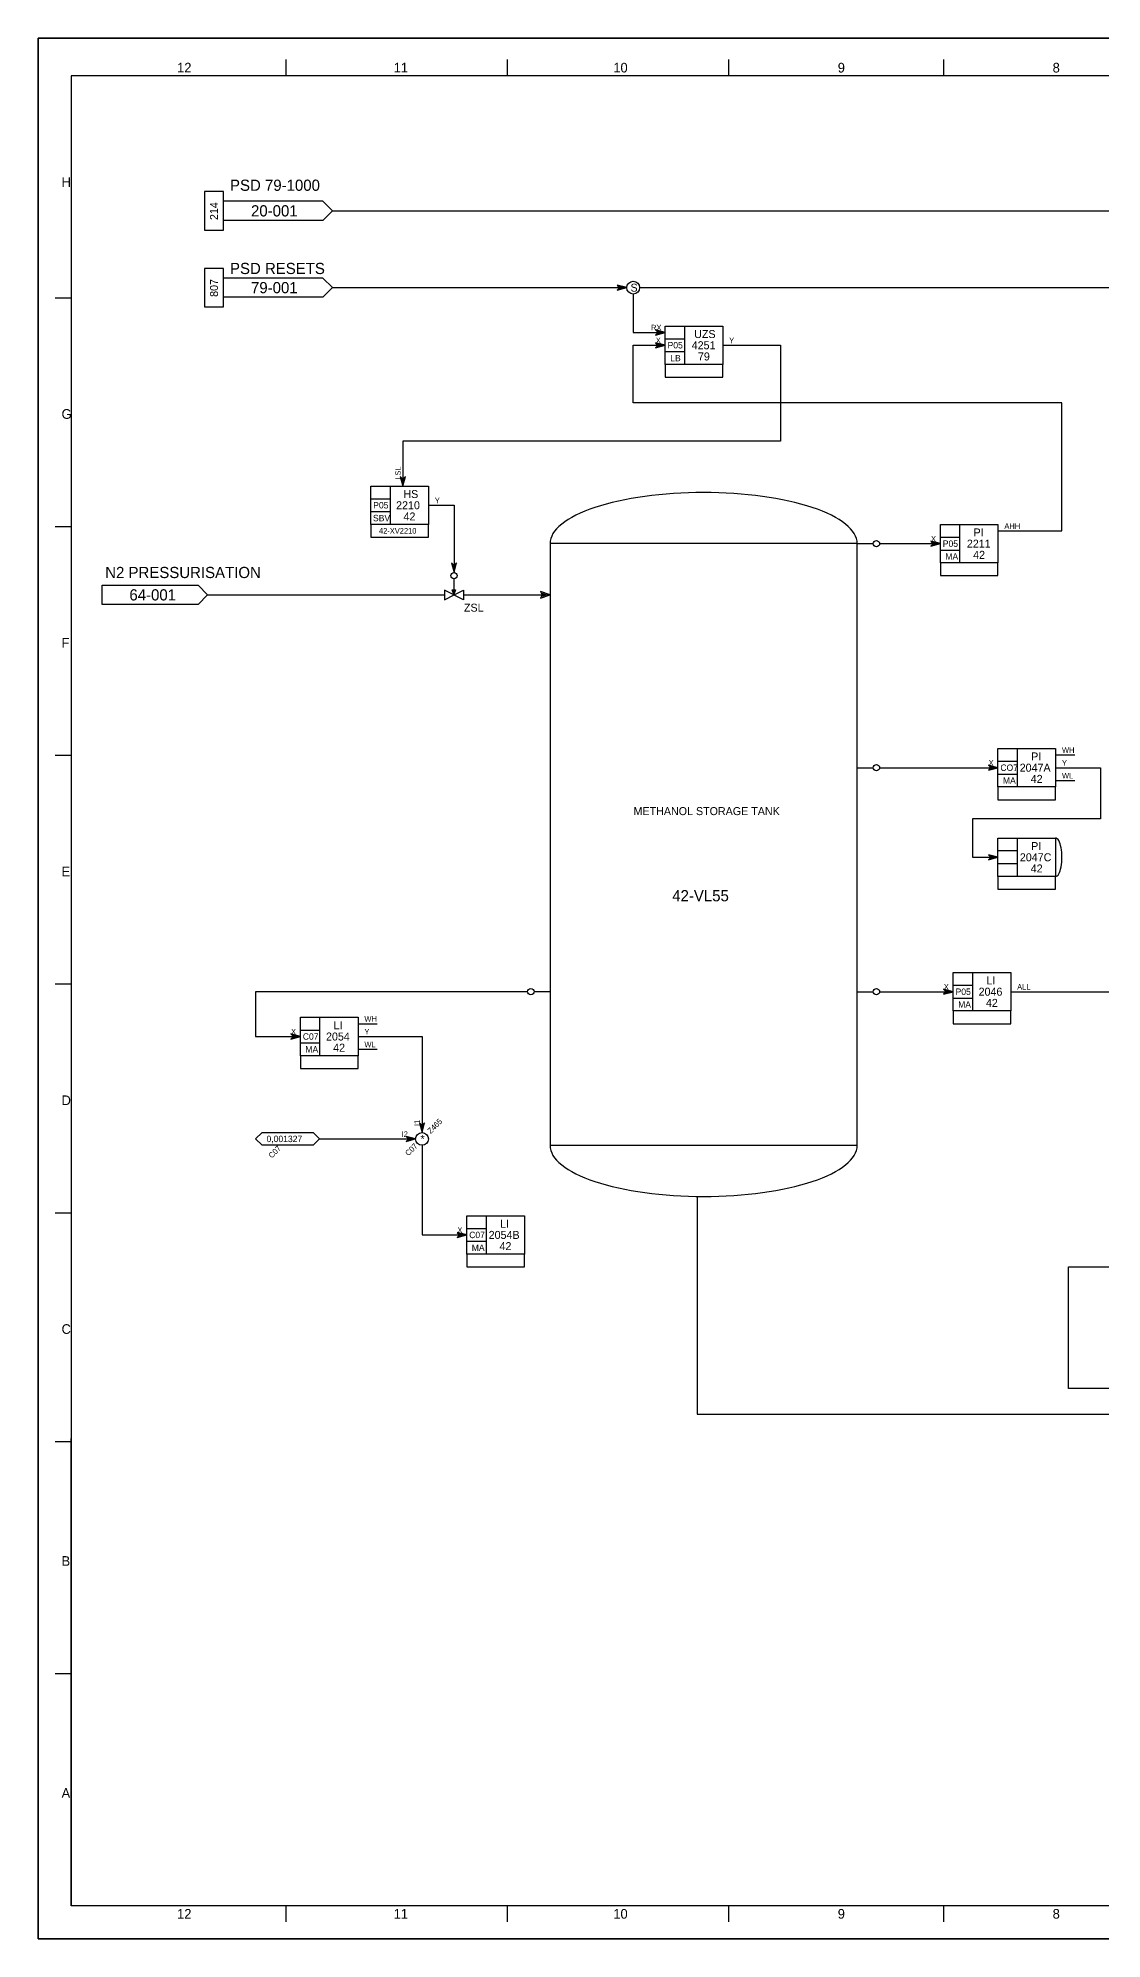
# Model space of a CAD drawing. Extents: x 0 to 841, y 0 to 594.
# Drawn here: x 0 to 332, y 0 to 594 of the extents above; entities that cross this region are included whole.
import ezdxf

# ---------------------------------------------------------------- set-up
doc = ezdxf.new("R2010")
doc.units = 0
for name, color, linetype in [('1', 7, 'Continuous'), ('12', 7, 'Continuous'), ('15', 7, 'Continuous'), ('16', 7, 'Continuous'), ('30', 7, 'Continuous'), ('40', 7, 'Continuous'), ('43', 7, 'Continuous'), ('45', 7, 'Continuous'), ('46', 7, 'Continuous'), ('47', 7, 'Continuous'), ('48', 7, 'Continuous'), ('49', 7, 'Continuous'), ('50', 7, 'Continuous'), ('9', 7, 'Continuous')]:
    doc.layers.add(name, color=color, linetype=linetype)

msp = doc.modelspace()

# ---------------------------------------------------------------- linework, layer by layer
at = {"layer": '1'}
for p, q in [((829.26, 582.23), (10.33, 582.23)), ((10.33, 582.23), (10.33, 10.38)), ((829.26, 582.23), (10.33, 582.23)), ((10.33, 582.23), (10.33, 10.38)), ((77.49, 587.26), (77.49, 582.23)), ((77.49, 587.26), (77.49, 582.23)), ((146.65, 587.26), (146.65, 582.23)), ((146.65, 587.26), (146.65, 582.23)), ((215.82, 587.26), (215.82, 582.23)), ((215.82, 587.26), (215.82, 582.23)), ((282.98, 587.26), (282.98, 582.23)), ((282.98, 587.26), (282.98, 582.23)), ((10.33, 512.76), (5.32, 512.76)), ((10.33, 512.76), (5.32, 512.76)), ((10.33, 441.28), (5.32, 441.28)), ((10.33, 441.28), (5.32, 441.28)), ((10.33, 369.8), (5.32, 369.8)), ((10.33, 369.8), (5.32, 369.8)), ((10.33, 298.32), (5.32, 298.32)), ((10.33, 298.32), (5.32, 298.32)), ((10.33, 226.84), (5.32, 226.84)), ((10.33, 226.84), (5.32, 226.84)), ((10.33, 155.36), (5.32, 155.36)), ((10.33, 155.36), (5.32, 155.36)), ((10.33, 10.38), (10.33, 156.36)), ((10.33, 10.38), (10.33, 156.36)), ((10.33, 82.87), (5.32, 82.87)), ((10.33, 82.87), (5.32, 82.87)), ((648.95, 10.38), (10.33, 10.38)), ((648.95, 10.38), (10.33, 10.38)), ((77.49, 10.38), (77.49, 5.35)), ((77.49, 10.38), (77.49, 5.35)), ((146.65, 10.38), (146.65, 5.35)), ((146.65, 10.38), (146.65, 5.35)), ((215.82, 10.38), (215.82, 5.35)), ((215.82, 10.38), (215.82, 5.35)), ((282.98, 10.38), (282.98, 5.35)), ((282.98, 10.38), (282.98, 5.35))]:
    msp.add_line(p, q, dxfattribs=at)
at = {"layer": '12'}
msp.add_lwpolyline([(0, 594), (841, 594), (841, 0), (0, 0)], close=True, dxfattribs=at)
at = {"layer": '15'}
msp.add_lwpolyline([(160, 248), (256, 248), (256, 436), (160, 436), (160, 248)], dxfattribs=at)
for centre, major_axis, start_param, end_param in [((208, 436), (-48, 0), 4.712291, 6.283185), ((208, 436), (48, 0), 0, 1.570895), ((208, 248), (-48, 0), 0, 1.570895), ((208, 248), (48, 0), 4.712291, 6.283185)]:
    msp.add_ellipse(centre, major_axis=major_axis, ratio=0.333333, start_param=start_param, end_param=end_param, dxfattribs=at)
at = {"layer": '16'}
for p, q in [((256, 436), (256, 436)), ((256, 366), (256, 366)), ((160, 296), (160, 296)), ((256, 296), (256, 296)), ((206, 232.01), (206, 232.01))]:
    msp.add_line(p, q, dxfattribs=at)
at = {"layer": '30'}
for p, q in [((160, 420), (157, 421)), ((157, 421), (157.5, 420)), ((157.5, 420), (157, 419)), ((157, 419), (160, 420)), ((157.5, 420.5), (159, 420)), ((158, 420), (157.5, 420.5)), ((159, 420), (157.5, 419.5)), ((157.5, 419.5), (158, 420)), ((158.5, 420), (158, 420)), ((159, 420), (159.5, 420))]:
    msp.add_line(p, q, dxfattribs=at)
at = {"layer": '40'}
for p, q in [((53, 420), (127, 420)), ((133, 420), (157.5, 420)), ((206, 232.01), (206, 164)), ((206, 164), (442, 164))]:
    msp.add_line(p, q, dxfattribs=at)
at = {"layer": '43'}
for p, q in [((20, 423), (50, 423)), ((20, 417), (20, 423)), ((50, 423), (53, 420)), ((50, 417), (20, 417)), ((53, 420), (50, 417))]:
    msp.add_line(p, q, dxfattribs=at)
at = {"layer": '46'}
for p, q in [((184, 516), (181, 516.8)), ((181, 516.8), (181.8, 516)), ((181.8, 516), (181, 515.2)), ((181, 515.2), (184, 516)), ((183.6, 516), (181.4, 516.6)), ((181.4, 516.6), (182, 516)), ((182, 516), (181.4, 515.4)), ((181.4, 515.4), (183.6, 516)), ((183.2, 516), (181.8, 516.4)), ((181.8, 516.4), (182.2, 516)), ((182.2, 516), (181.8, 515.6)), ((181.8, 515.6), (183.2, 516)), ((182.8, 516), (182.2, 516.2)), ((182.2, 516.2), (182.4, 516)), ((182.4, 516), (182.2, 515.8)), ((182.2, 515.8), (182.8, 516)), ((196, 502), (193, 502.8)), ((193, 502.8), (193.8, 502)), ((193.8, 502), (193, 501.2)), ((193, 501.2), (196, 502)), ((195.6, 502), (193.4, 502.6)), ((193.4, 502.6), (194, 502)), ((194, 502), (193.4, 501.4)), ((193.4, 501.4), (195.6, 502)), ((195.2, 502), (193.8, 502.4)), ((193.8, 502.4), (194.2, 502)), ((194.2, 502), (193.8, 501.6)), ((193.8, 501.6), (195.2, 502)), ((194.8, 502), (194.2, 502.2)), ((194.2, 502.2), (194.4, 502)), ((194.4, 502), (194.2, 501.8)), ((194.2, 501.8), (194.8, 502)), ((196, 498), (193, 498.8)), ((193, 498.8), (193.8, 498)), ((193.8, 498), (193, 497.2)), ((193, 497.2), (196, 498)), ((195.6, 498), (193.4, 498.6)), ((193.4, 498.6), (194, 498)), ((194, 498), (193.4, 497.4)), ((193.4, 497.4), (195.6, 498)), ((195.2, 498), (193.8, 498.4)), ((193.8, 498.4), (194.2, 498)), ((194.2, 498), (193.8, 497.6)), ((193.8, 497.6), (195.2, 498)), ((194.8, 498), (194.2, 498.2)), ((194.2, 498.2), (194.4, 498)), ((194.4, 498), (194.2, 497.8)), ((194.2, 497.8), (194.8, 498)), ((114, 456.2), (113.2, 457)), ((113.2, 457), (114, 454)), ((114, 456), (113.4, 456.6)), ((113.4, 456.6), (114, 454.4)), ((114, 455.8), (113.6, 456.2)), ((113.6, 456.2), (114, 454.8)), ((114, 455.6), (113.8, 455.8)), ((113.8, 455.8), (114, 455.2)), ((114, 454), (114.8, 457)), ((114.8, 457), (114, 456.2)), ((114, 454.4), (114.6, 456.6)), ((114.6, 456.6), (114, 456)), ((114, 454.8), (114.4, 456.2)), ((114.4, 456.2), (114, 455.8)), ((114, 455.2), (114.2, 455.8)), ((114.2, 455.8), (114, 455.6)), ((282, 436), (279, 436.8)), ((279, 436.8), (279.8, 436)), ((279.8, 436), (279, 435.2)), ((279, 435.2), (282, 436)), ((281.6, 436), (279.4, 436.6)), ((279.4, 436.6), (280, 436)), ((280, 436), (279.4, 435.4)), ((279.4, 435.4), (281.6, 436)), ((281.2, 436), (279.8, 436.4)), ((279.8, 436.4), (280.2, 436)), ((280.2, 436), (279.8, 435.6)), ((279.8, 435.6), (281.2, 436)), ((280.8, 436), (280.2, 436.2)), ((280.2, 436.2), (280.4, 436)), ((280.4, 436), (280.2, 435.8)), ((280.2, 435.8), (280.8, 436)), ((130, 429.2), (129.2, 430)), ((129.2, 430), (130, 427)), ((130, 429), (129.4, 429.6)), ((129.4, 429.6), (130, 427.4)), ((130, 428.8), (129.6, 429.2)), ((129.6, 429.2), (130, 427.8)), ((130, 428.6), (129.8, 428.8)), ((129.8, 428.8), (130, 428.2)), ((130, 427), (130.8, 430)), ((130.8, 430), (130, 429.2)), ((130, 427.4), (130.6, 429.6)), ((130.6, 429.6), (130, 429)), ((130, 427.8), (130.4, 429.2)), ((130.4, 429.2), (130, 428.8)), ((130, 428.2), (130.2, 428.8)), ((130.2, 428.8), (130, 428.6)), ((318, 370), (324, 370)), ((300, 366), (297, 366.8)), ((297, 366.8), (297.8, 366)), ((297.8, 366), (297, 365.2)), ((297, 365.2), (300, 366)), ((299.6, 366), (297.4, 366.6)), ((297.4, 366.6), (298, 366)), ((298, 366), (297.4, 365.4)), ((297.4, 365.4), (299.6, 366)), ((299.2, 366), (297.8, 366.4)), ((297.8, 366.4), (298.2, 366)), ((298.2, 366), (297.8, 365.6)), ((297.8, 365.6), (299.2, 366)), ((298.8, 366), (298.2, 366.2)), ((298.2, 366.2), (298.4, 366)), ((298.4, 366), (298.2, 365.8)), ((298.2, 365.8), (298.8, 366)), ((318, 362), (324, 362)), ((300, 338), (297, 338.8)), ((297, 338.8), (297.8, 338)), ((299.6, 338), (297.4, 338.6)), ((297.4, 338.6), (298, 338)), ((297.8, 338), (297, 337.2)), ((297, 337.2), (300, 338)), ((298, 338), (297.4, 337.4)), ((297.4, 337.4), (299.6, 338)), ((299.2, 338), (297.8, 338.4)), ((297.8, 338.4), (298.2, 338)), ((298.2, 338), (297.8, 337.6)), ((297.8, 337.6), (299.2, 338)), ((298.8, 338), (298.2, 338.2)), ((298.2, 338.2), (298.4, 338)), ((298.4, 338), (298.2, 337.8)), ((298.2, 337.8), (298.8, 338)), ((286, 296), (283, 296.8)), ((283, 296.8), (283.8, 296)), ((283.8, 296), (283, 295.2)), ((283, 295.2), (286, 296)), ((285.6, 296), (283.4, 296.6)), ((283.4, 296.6), (284, 296)), ((284, 296), (283.4, 295.4)), ((283.4, 295.4), (285.6, 296)), ((285.2, 296), (283.8, 296.4)), ((283.8, 296.4), (284.2, 296)), ((284.2, 296), (283.8, 295.6)), ((283.8, 295.6), (285.2, 296)), ((284.8, 296), (284.2, 296.2)), ((284.2, 296.2), (284.4, 296)), ((284.4, 296), (284.2, 295.8)), ((284.2, 295.8), (284.8, 296)), ((100, 286), (106, 286)), ((82, 282), (79, 282.8)), ((79, 282.8), (79.8, 282)), ((79.8, 282), (79, 281.2)), ((79, 281.2), (82, 282)), ((81.6, 282), (79.4, 282.6)), ((79.4, 282.6), (80, 282)), ((80, 282), (79.4, 281.4)), ((79.4, 281.4), (81.6, 282)), ((81.2, 282), (79.8, 282.4)), ((79.8, 282.4), (80.2, 282)), ((80.2, 282), (79.8, 281.6)), ((79.8, 281.6), (81.2, 282)), ((80.8, 282), (80.2, 282.2)), ((80.2, 282.2), (80.4, 282)), ((80.4, 282), (80.2, 281.8)), ((80.2, 281.8), (80.8, 282)), ((100, 278), (106, 278)), ((118, 250), (115, 250.8)), ((115, 250.8), (115.8, 250)), ((115.8, 250), (115, 249.2)), ((115, 249.2), (118, 250)), ((117.6, 250), (115.4, 250.6)), ((115.4, 250.6), (116, 250)), ((116, 250), (115.4, 249.4)), ((115.4, 249.4), (117.6, 250)), ((117.2, 250), (115.8, 250.4)), ((115.8, 250.4), (116.2, 250)), ((116.2, 250), (115.8, 249.6)), ((115.8, 249.6), (117.2, 250)), ((116.8, 250), (116.2, 250.2)), ((116.2, 250.2), (116.4, 250)), ((116.4, 250), (116.2, 249.8)), ((116.2, 249.8), (116.8, 250)), ((120, 254.2), (119.2, 255)), ((119.2, 255), (120, 252)), ((120, 254), (119.4, 254.6)), ((119.4, 254.6), (120, 252.4)), ((120, 253.8), (119.6, 254.2)), ((119.6, 254.2), (120, 252.8)), ((120, 253.6), (119.8, 253.8)), ((119.8, 253.8), (120, 253.2)), ((120, 252), (120.8, 255)), ((120.8, 255), (120, 254.2)), ((120, 252.4), (120.6, 254.6)), ((120.6, 254.6), (120, 254)), ((120, 252.8), (120.4, 254.2)), ((120.4, 254.2), (120, 253.8)), ((120, 253.2), (120.2, 253.8)), ((120.2, 253.8), (120, 253.6)), ((134, 220), (131, 220.8)), ((131, 220.8), (131.8, 220)), ((131.8, 220), (131, 219.2)), ((131, 219.2), (134, 220)), ((133.6, 220), (131.4, 220.6)), ((131.4, 220.6), (132, 220)), ((132, 220), (131.4, 219.4)), ((131.4, 219.4), (133.6, 220)), ((133.2, 220), (131.8, 220.4)), ((131.8, 220.4), (132.2, 220)), ((132.2, 220), (131.8, 219.6)), ((131.8, 219.6), (133.2, 220)), ((132.8, 220), (132.2, 220.2)), ((132.2, 220.2), (132.4, 220)), ((132.4, 220), (132.2, 219.8)), ((132.2, 219.8), (132.8, 220))]:
    msp.add_line(p, q, dxfattribs=at)
for points in [[(92, 540), (498, 540)], [(188, 516), (438, 516), (438, 532), (498, 532)], [(92, 516), (184, 516)], [(186, 514), (186, 502), (196, 502)], [(214, 498), (232, 498), (232, 468), (114, 468), (114, 454)], [(300, 440), (320, 440), (320, 480), (186, 480), (186, 498), (196, 498)], [(122, 448), (130, 448), (130, 427)], [(263, 436), (282, 436)], [(263, 366), (300, 366)], [(318, 366), (332, 366), (332, 350), (292, 350), (292, 338), (300, 338)], [(153, 296), (68, 296), (68, 282), (82, 282)], [(263, 296), (286, 296)], [(304, 296), (376, 296)], [(100, 282), (120, 282), (120, 252)], [(88, 250), (118, 250)], [(120, 248), (120, 220), (134, 220)], [(461.19, 171.96), (322, 171.96), (322, 210), (336, 210)]]:
    msp.add_lwpolyline(points, dxfattribs=at)
at = {"layer": '47'}
for p, q in [((256, 436), (261, 436)), ((130, 420), (130, 425)), ((256, 366), (261, 366)), ((160, 296), (155, 296)), ((256, 296), (261, 296))]:
    msp.add_line(p, q, dxfattribs=at)
msp.add_lwpolyline([(130, 420), (133, 421.5), (133, 418.5), (127, 421.5), (127, 418.5), (130, 420)], dxfattribs=at)
for centre in [(262, 436), (130, 426), (262, 366), (154, 296), (262, 296)]:
    msp.add_circle(centre, 1, dxfattribs=at)
at = {"layer": '48'}
for p, q in [((196, 504), (214, 504)), ((196, 492), (196, 504)), ((196, 500), (202, 500)), ((202, 504), (202, 492)), ((214, 504), (214, 492)), ((196, 496), (202, 496)), ((214, 492), (196, 492)), ((196, 492), (196, 488)), ((196, 488), (214, 488)), ((214, 488), (214, 492)), ((104, 454), (122, 454)), ((104, 442), (104, 454)), ((110, 454), (110, 442)), ((122, 454), (122, 442)), ((104, 450), (110, 450)), ((104, 446), (110, 446)), ((122, 442), (104, 442)), ((104, 442), (104, 438)), ((122, 438), (122, 442)), ((282, 442), (300, 442)), ((282, 430), (282, 442)), ((288, 442), (288, 430)), ((300, 442), (300, 430)), ((104, 438), (122, 438)), ((282, 438), (288, 438)), ((282, 434), (288, 434)), ((300, 430), (282, 430)), ((282, 430), (282, 426)), ((300, 426), (300, 430)), ((282, 426), (300, 426)), ((300, 372), (318, 372)), ((300, 360), (300, 372)), ((306, 372), (306, 360)), ((318, 372), (318, 360)), ((300, 368), (306, 368)), ((300, 364), (306, 364)), ((318, 360), (300, 360)), ((300, 360), (300, 356)), ((318, 356), (318, 360)), ((300, 356), (318, 356)), ((300, 344), (318, 344)), ((300, 332), (300, 344)), ((306, 340), (300, 340)), ((306, 344), (306, 332)), ((318, 344), (318, 332)), ((306, 336), (300, 336)), ((318, 332), (300, 332)), ((300, 332), (300, 328)), ((300, 328), (318, 328)), ((318, 328), (318, 332)), ((286, 302), (304, 302)), ((286, 290), (286, 302)), ((286, 298), (292, 298)), ((292, 302), (292, 290)), ((304, 302), (304, 290)), ((286, 294), (292, 294)), ((82, 288), (100, 288)), ((82, 276), (82, 288)), ((88, 288), (88, 276)), ((100, 288), (100, 276)), ((304, 290), (286, 290)), ((286, 290), (286, 286)), ((286, 286), (304, 286)), ((304, 286), (304, 290)), ((82, 284), (88, 284)), ((82, 280), (88, 280)), ((100, 276), (82, 276)), ((82, 276), (82, 272)), ((100, 272), (100, 276)), ((82, 272), (100, 272)), ((68, 250), (70, 252)), ((70, 248), (68, 250)), ((70, 252), (86, 252)), ((86, 252), (88, 250)), ((88, 250), (86, 248)), ((86, 248), (70, 248)), ((134, 226), (152, 226)), ((134, 214), (134, 226)), ((140, 226), (140, 214)), ((152, 226), (152, 214)), ((134, 222), (140, 222)), ((134, 218), (140, 218)), ((152, 214), (134, 214)), ((134, 214), (134, 210)), ((152, 210), (152, 214)), ((134, 210), (152, 210))]:
    msp.add_line(p, q, dxfattribs=at)
for centre in [(186, 516), (120, 250)]:
    msp.add_circle(centre, 2, dxfattribs=at)
msp.add_ellipse((318, 338), major_axis=(0, -6), ratio=0.333333, start_param=0, end_param=3.141593, dxfattribs=at)
at = {"layer": '49'}
for p, q in [((52, 546), (52, 534)), ((58, 546), (52, 546)), ((58, 534), (58, 546)), ((89, 543), (58, 543)), ((89, 543), (92, 540)), ((89, 537), (58, 537)), ((92, 540), (89, 537)), ((52, 534), (58, 534)), ((52, 522), (52, 510)), ((58, 522), (52, 522)), ((58, 510), (58, 522)), ((89, 519), (58, 519)), ((89, 519), (92, 516)), ((89, 513), (58, 513)), ((92, 516), (89, 513)), ((52, 510), (58, 510))]:
    msp.add_line(p, q, dxfattribs=at)
at = {"layer": '50'}
for p, q in [((129.96, 420.08), (129.46, 421.58)), ((129.46, 421.58), (130.46, 421.58)), ((130, 420.31), (129.61, 421.5)), ((129.61, 421.5), (130.31, 421.5)), ((130, 420.55), (129.76, 421.42)), ((129.76, 421.42), (130.16, 421.42)), ((130, 420.79), (129.84, 421.34)), ((129.84, 421.34), (130, 421.34)), ((130.46, 421.58), (129.96, 420.08)), ((130.31, 421.5), (130, 420.55)), ((130.16, 421.42), (130, 420.79)), ((130, 421.34), (130, 421.02))]:
    msp.add_line(p, q, dxfattribs=at)
at = {"layer": '9'}
msp.add_lwpolyline([(0, 0), (841, 0), (841, 594), (0, 594)], close=True, dxfattribs=at)
msp.add_lwpolyline([(0, 0), (841, 0), (841, 594), (0, 594)], close=True, dxfattribs=at)

# ---------------------------------------------------------------- texts
at = {"layer": '1'}
for s, p in [('12', (43.46, 583.23)), ('12', (43.46, 583.23)), ('11', (111.13, 583.23)), ('11', (111.13, 583.23)), ('10', (179.78, 583.23)), ('10', (179.78, 583.23)), ('9', (249.92, 583.23)), ('9', (249.92, 583.23)), ('8', (317.08, 583.23)), ('8', (317.08, 583.23)), ('H', (7.36, 547.49)), ('H', (7.36, 547.49)), ('G', (7.36, 475.01)), ('G', (7.36, 475.01)), ('F', (7.36, 403.53)), ('F', (7.36, 403.53)), ('E', (7.36, 332.04)), ('E', (7.36, 332.04)), ('D', (7.36, 260.56)), ('D', (7.36, 260.56)), ('C', (7.36, 189.08)), ('C', (7.36, 189.08)), ('B', (7.36, 116.6)), ('B', (7.36, 116.6)), ('A', (7.36, 44.11)), ('A', (7.36, 44.11)), ('12', (43.46, 6.35)), ('12', (43.46, 6.35)), ('11', (111.13, 6.35)), ('11', (111.13, 6.35)), ('10', (179.78, 6.35)), ('10', (179.78, 6.35)), ('9', (249.92, 6.35)), ('9', (249.92, 6.35)), ('8', (317.08, 6.35)), ('8', (317.08, 6.35))]:
    msp.add_text(s, height=3.02, dxfattribs=at).set_placement(p)
at = {"layer": '12'}
for s, height, p in [('METHANOL STORAGE TANK', 2.5, (186.11, 351.18)), ('42-VL55', 3.5, (198.2, 324.25))]:
    msp.add_text(s, height=height, dxfattribs=at).set_placement(p)
at = {"layer": '43'}
for s, p in [('N2 PRESSURISATION', (21, 425.25)), ('64-001', (28.56, 418.25))]:
    msp.add_text(s, height=3.5, dxfattribs=at).set_placement(p)
at = {"layer": '45'}
for s, p in [('RX', (191.58, 502.63)), ('X', (193.07, 498.63)), ('Y', (216, 498.63)), ('Y', (124, 448.63)), ('AHH', (302, 440.63)), ('X', (279.07, 436.63)), ('X', (297.07, 366.63)), ('WH', (320, 370.63)), ('Y', (320, 366.63)), ('WL', (320, 362.63)), ('X', (283.07, 296.63)), ('ALL', (306, 296.63)), ('WH', (102, 286.63)), ('X', (79.07, 282.63)), ('WL', (102, 278.63)), ('Y', (102, 282.63)), ('I2', (113.64, 250.63)), ('X', (131.07, 220.63))]:
    msp.add_text(s, height=1.75, dxfattribs=at).set_placement(p)
for s, p in [('LSL', (113.37, 456)), ('I1', (119.37, 254))]:
    msp.add_text(s, height=1.75, rotation=90, dxfattribs=at).set_placement(p)
at = {"layer": '49'}
for s, p in [('PSD 79-1000', (60, 546.25)), ('20-001', (66.56, 538.25)), ('PSD RESETS', (60, 520.25)), ('79-001', (66.56, 514.25))]:
    msp.add_text(s, height=3.5, dxfattribs=at).set_placement(p)
for s, p in [('214', (56.25, 537.11)), ('807', (56.25, 513.11))]:
    msp.add_text(s, height=2.5, rotation=90, dxfattribs=at).set_placement(p)
at = {"layer": '50'}
for s, height, p in [('S', 2.5, (185.16, 514.75)), ('P05', 2, (196.75, 497)), ('4251', 2.5, (204.28, 496.75)), ('UZS', 2.5, (205.06, 500.25)), ('LB', 2, (197.58, 493)), ('79', 2.5, (206.23, 493.25)), ('HS', 2.5, (114.18, 450.25)), ('P05', 2, (104.75, 447)), ('2210', 2.5, (111.91, 446.75)), ('42', 2.5, (114.23, 443.25)), ('SBV', 2, (104.68, 443)), ('42-XV2210', 1.75, (106.55, 439.13)), ('PI', 2.5, (292.37, 438.25)), ('P05', 2, (282.75, 435)), ('2211', 2.5, (290.28, 434.75)), ('42', 2.5, (292.23, 431.25)), ('MA', 2, (283.55, 431)), ('ZSL', 2.5, (133.11, 414.75)), ('PI', 2.5, (310.37, 368.25)), ('CO7', 2, (300.75, 365)), ('MA', 2, (301.55, 361)), ('2047A', 2.5, (306.78, 364.75)), ('42', 2.5, (310.23, 361.25)), ('2047C', 2.5, (306.83, 336.75)), ('PI', 2.5, (310.37, 340.25)), ('42', 2.5, (310.23, 333.25)), ('P05', 2, (286.75, 295)), ('2046', 2.5, (293.94, 294.75)), ('LI', 2.5, (296.37, 298.25)), ('MA', 2, (287.55, 291)), ('42', 2.5, (296.23, 291.25)), ('LI', 2.5, (92.37, 284.25)), ('C07', 2, (82.75, 281)), ('2054', 2.5, (90, 280.75)), ('42', 2.5, (92.23, 277.25)), ('MA', 2, (83.55, 277)), ('0,001327', 2, (71.41, 249)), ('*', 2.5, (119.52, 248.75)), ('C07', 2, (134.75, 219)), ('2054B', 2.5, (140.83, 218.75)), ('LI', 2.5, (144.37, 222.25)), ('MA', 2, (135.55, 215)), ('42', 2.5, (144.23, 215.25))]:
    msp.add_text(s, height=height, dxfattribs=at).set_placement(p)
for s, p in [('Z465', (122.74, 251.5)), ('C07', (73.07, 243.83)), ('C07', (115.77, 244.54))]:
    msp.add_text(s, height=1.75, rotation=45, dxfattribs=at).set_placement(p)

doc.saveas('drawing.dxf')
